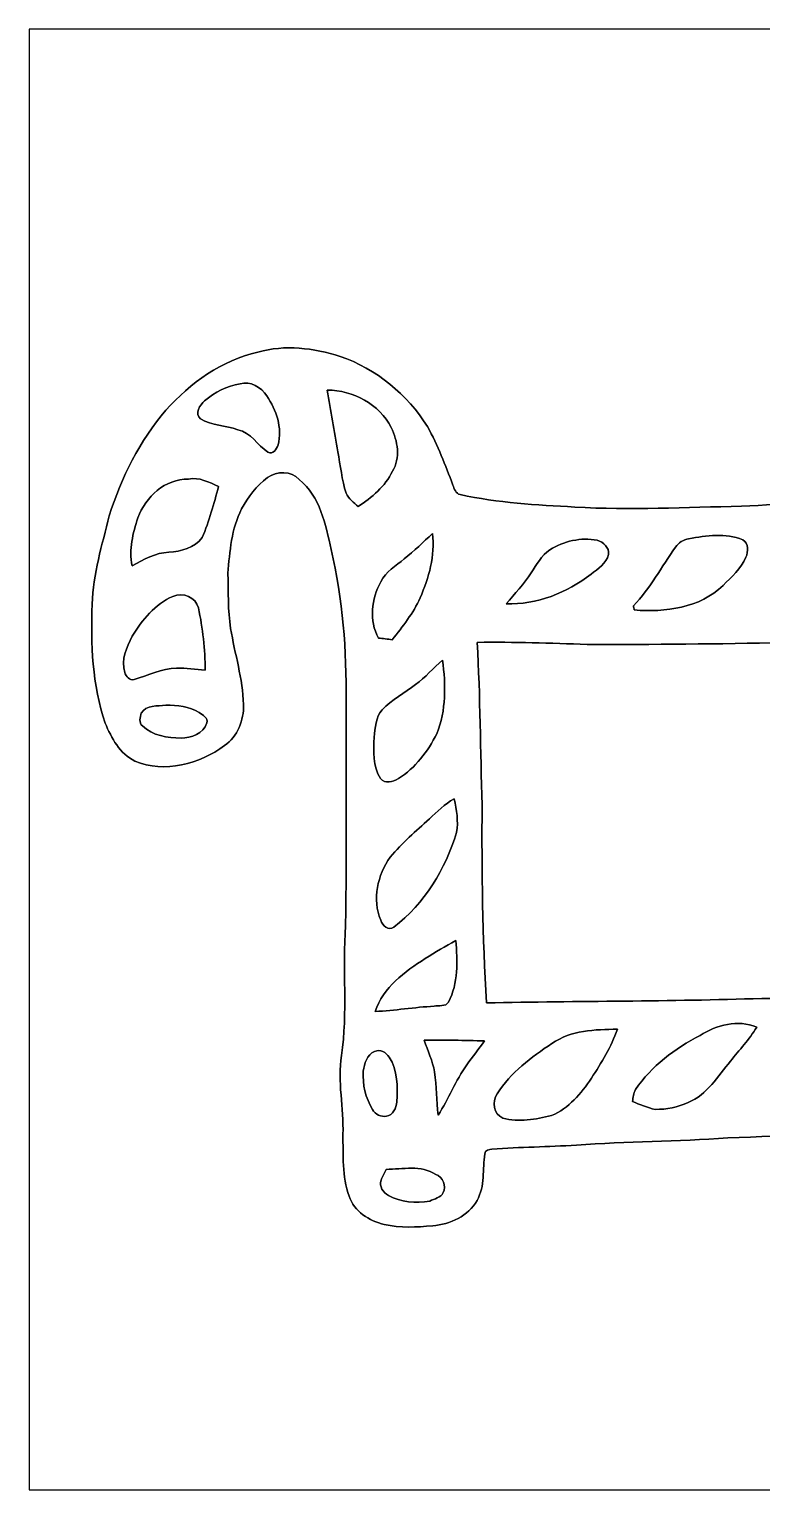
# Model space of a CAD drawing. Header units: centimetres. Extents: x -16.8 to 16.8, y -16.7 to 16.7.
# Drawn here: x -16.77 to -0.05, y -16.67 to 16.67 of the extents above; entities that cross this region are included whole.
import ezdxf

# ---------------------------------------------------------------- set-up
doc = ezdxf.new("R2010")
doc.units = ezdxf.units.CM
doc.header["$MEASUREMENT"] = 0
doc.layers.add('Layer 1', color=7, linetype='Continuous')

msp = doc.modelspace()

# ---------------------------------------------------------------- linework, layer by layer
at = {"layer": 'Layer 1', "color": 7}
for points, knots in [([(-16.77458, 16.66875), (-16.77458, 16.66875), (16.77458, 16.66875), (16.77458, 16.66875), (16.77458, 16.66875), (16.77458, 16.66875), (16.77458, -16.66875), (16.77458, -16.66875), (16.77458, -16.66875), (16.77458, -16.66875), (-16.77458, -16.66875), (-16.77458, -16.66875), (-16.77458, -16.66875), (-16.77458, -16.66875), (-16.77458, 16.66875), (-16.77458, 16.66875), (-16.77458, 16.66875), (-16.77458, 16.66875), (-16.77458, 16.66875), (-16.77458, 16.66875)], [0, 0, 0, 0, 0.16666667, 0.16666667, 0.16666667, 0.16666667, 0.33333333, 0.33333333, 0.33333333, 0.33333333, 0.5, 0.5, 0.5, 0.5, 0.66666667, 0.66666667, 0.66666667, 0.66666667, 1, 1, 1, 1]), ([(-11.55383, 9.2964), (-12.38038, 9.11754), (-13.09335, 8.59155), (-13.65285, 7.97454), (-13.65285, 7.97454), (-14.25046, 7.27463), (-14.67414, 6.43784), (-14.94684, 5.56154), (-14.94684, 5.56154), (-15.10877, 4.89726), (-15.32079, 4.23474), (-15.33596, 3.54542), (-15.33596, 3.54542), (-15.37088, 2.63454), (-15.33807, 1.70109), (-15.04033, 0.83079), (-15.04033, 0.83079), (-14.89675, 0.49283), (-14.70907, 0.13053), (-14.36229, -0.03669), (-14.36229, -0.03669), (-13.68743, -0.32068), (-12.88274, -0.10442), (-12.31477, 0.31926), (-12.31477, 0.31926), (-12.01632, 0.52317), (-11.87556, 0.90029), (-11.88261, 1.25201), (-11.88261, 1.25201), (-11.90166, 1.84291), (-12.08123, 2.41229), (-12.17718, 2.99226), (-12.17718, 2.99226), (-12.24174, 3.40819), (-12.23045, 3.83152), (-12.23998, 4.25097), (-12.23998, 4.25097), (-12.19623, 4.74874), (-12.16025, 5.26662), (-11.92742, 5.71959), (-11.92742, 5.71959), (-11.77608, 5.98981), (-11.58804, 6.24875), (-11.33581, 6.43326), (-11.33581, 6.43326), (-11.12626, 6.5913), (-10.79571, 6.58918), (-10.61156, 6.39198), (-10.61156, 6.39198), (-10.13178, 6.00251), (-10.01324, 5.36363), (-9.88236, 4.79284), (-9.88236, 4.79284), (-9.61672, 3.65654), (-9.53064, 2.48744), (-9.54123, 1.32292), (-9.54123, 1.32292), (-9.55287, -0.38171), (-9.52465, -2.08703), (-9.55534, -3.7913), (-9.55534, -3.7913), (-9.62448, -4.77767), (-9.50313, -5.77321), (-9.64671, -6.75464), (-9.64671, -6.75464), (-9.74266, -7.35365), (-9.59132, -7.95373), (-9.61461, -8.55486), (-9.61461, -8.55486), (-9.60543, -9.02476), (-9.6393, -9.51653), (-9.47385, -9.96632), (-9.47385, -9.96632), (-9.3599, -10.31804), (-9.01136, -10.53042), (-8.66951, -10.61297), (-8.66951, -10.61297), (-8.30827, -10.69693), (-7.93221, -10.67752), (-7.56603, -10.64225), (-7.56603, -10.64225), (-7.17303, -10.60591), (-6.74582, -10.42599), (-6.55214, -10.06263), (-6.55214, -10.06263), (-6.36693, -9.73984), (-6.43043, -9.3532), (-6.37469, -9.00112), (-6.37469, -9.00112), (-6.37399, -8.91857), (-6.27627, -8.9027), (-6.21242, -8.89212), (-6.21242, -8.89212), (-5.57142, -8.84449), (-4.92795, -8.84449), (-4.28625, -8.8011), (-4.28625, -8.8011), (-3.13478, -8.71679), (-1.97944, -8.72137), (-0.82797, -8.63353), (-0.82797, -8.63353), (0.55139, -8.59825), (1.92969, -8.50159), (3.30976, -8.52876), (3.30976, -8.52876), (4.50497, -8.57673), (5.71041, -8.60425), (6.88481, -8.85437), (6.88481, -8.85437), (6.95607, -9.3024), (6.90104, -9.79911), (7.16245, -10.19387), (7.16245, -10.19387), (7.39316, -10.49055), (7.77663, -10.61438), (8.13576, -10.66482), (8.13576, -10.66482), (8.50724, -10.68246), (8.88647, -10.67999), (9.25019, -10.59215), (9.25019, -10.59215), (9.51689, -10.52548), (9.78006, -10.37519), (9.91482, -10.1279), (9.91482, -10.1279), (10.13566, -9.69998), (10.13178, -9.20186), (10.12649, -8.73266), (10.12649, -8.73266), (10.08733, -7.70961), (10.11802, -6.68549), (10.10497, -5.66173), (10.10497, -5.66173), (10.04394, -4.07529), (10.08133, -2.48708), (10.07286, -0.89958), (10.07286, -0.89958), (10.01536, 0.89323), (10.01042, 2.7051), (10.33604, 4.47569), (10.33604, 4.47569), (10.46092, 5.02285), (10.56957, 5.58941), (10.85427, 6.08048), (10.85427, 6.08048), (10.97139, 6.24064), (11.0938, 6.41315), (11.27548, 6.50381), (11.27548, 6.50381), (11.48186, 6.5726), (11.74574, 6.57119), (11.90837, 6.40574), (11.90837, 6.40574), (12.28866, 6.11964), (12.50597, 5.67478), (12.63297, 5.22605), (12.63297, 5.22605), (12.79878, 4.61962), (12.76597, 3.98321), (12.73069, 3.36268), (12.73069, 3.36268), (12.68871, 2.67229), (12.44177, 2.01295), (12.4079, 1.32186), (12.4079, 1.32186), (12.42695, 1.07315), (12.40402, 0.78669), (12.57935, 0.5842), (12.57935, 0.5842), (12.90249, 0.16439), (13.41755, -0.05891), (13.92943, -0.14005), (13.92943, -0.14005), (14.37358, -0.20355), (14.89428, -0.15099), (15.20684, 0.20814), (15.20684, 0.20814), (15.51658, 0.58491), (15.64146, 1.06962), (15.74906, 1.53458), (15.74906, 1.53458), (15.88594, 2.1523), (15.87959, 2.7873), (15.86936, 3.41595), (15.86936, 3.41595), (15.80938, 4.34411), (15.58078, 5.25321), (15.26434, 6.12528), (15.26434, 6.12528), (14.99306, 6.85059), (14.58595, 7.52757), (14.05149, 8.08955), (14.05149, 8.08955), (13.5569, 8.6547), (12.8972, 9.07203), (12.17577, 9.27911), (12.17577, 9.27911), (10.91812, 9.63542), (9.50066, 9.1507), (8.65187, 8.17492), (8.65187, 8.17492), (8.13999, 7.61047), (7.83872, 6.89786), (7.59037, 6.18702), (7.59037, 6.18702), (6.97089, 6.12916), (6.34824, 6.10623), (5.7277, 6.06002), (5.7277, 6.06002), (4.65173, 6.04414), (3.57893, 5.95665), (2.50331, 5.92526), (2.50331, 5.92526), (1.49825, 5.86034), (0.49107, 5.84235), (-0.514, 5.77956), (-0.514, 5.77956), (-1.78294, 5.75874), (-3.05294, 5.68678), (-4.32118, 5.76192), (-4.32118, 5.76192), (-5.19642, 5.81201), (-6.07907, 5.85576), (-6.93702, 6.04732), (-6.93702, 6.04732), (-7.04144, 6.06496), (-7.07108, 6.18137), (-7.10777, 6.26392), (-7.10777, 6.26392), (-7.27251, 6.71901), (-7.45173, 7.17056), (-7.68244, 7.59707), (-7.68244, 7.59707), (-8.14881, 8.33014), (-8.85049, 8.9214), (-9.67846, 9.19939), (-9.67846, 9.19939), (-10.27959, 9.392), (-10.93929, 9.47702), (-11.55383, 9.2964)], [0, 0, 0, 0, 0.01639344, 0.01639344, 0.01639344, 0.01639344, 0.03278689, 0.03278689, 0.03278689, 0.03278689, 0.04918033, 0.04918033, 0.04918033, 0.04918033, 0.06557377, 0.06557377, 0.06557377, 0.06557377, 0.08196721, 0.08196721, 0.08196721, 0.08196721, 0.09836066, 0.09836066, 0.09836066, 0.09836066, 0.1147541, 0.1147541, 0.1147541, 0.1147541, 0.13114754, 0.13114754, 0.13114754, 0.13114754, 0.14754098, 0.14754098, 0.14754098, 0.14754098, 0.16393443, 0.16393443, 0.16393443, 0.16393443, 0.18032787, 0.18032787, 0.18032787, 0.18032787, 0.19672131, 0.19672131, 0.19672131, 0.19672131, 0.21311475, 0.21311475, 0.21311475, 0.21311475, 0.2295082, 0.2295082, 0.2295082, 0.2295082, 0.24590164, 0.24590164, 0.24590164, 0.24590164, 0.26229508, 0.26229508, 0.26229508, 0.26229508, 0.27868852, 0.27868852, 0.27868852, 0.27868852, 0.29508197, 0.29508197, 0.29508197, 0.29508197, 0.31147541, 0.31147541, 0.31147541, 0.31147541, 0.32786885, 0.32786885, 0.32786885, 0.32786885, 0.3442623, 0.3442623, 0.3442623, 0.3442623, 0.36065574, 0.36065574, 0.36065574, 0.36065574, 0.37704918, 0.37704918, 0.37704918, 0.37704918, 0.39344262, 0.39344262, 0.39344262, 0.39344262, 0.40983607, 0.40983607, 0.40983607, 0.40983607, 0.42622951, 0.42622951, 0.42622951, 0.42622951, 0.44262295, 0.44262295, 0.44262295, 0.44262295, 0.45901639, 0.45901639, 0.45901639, 0.45901639, 0.47540984, 0.47540984, 0.47540984, 0.47540984, 0.49180328, 0.49180328, 0.49180328, 0.49180328, 0.50819672, 0.50819672, 0.50819672, 0.50819672, 0.52459016, 0.52459016, 0.52459016, 0.52459016, 0.54098361, 0.54098361, 0.54098361, 0.54098361, 0.55737705, 0.55737705, 0.55737705, 0.55737705, 0.57377049, 0.57377049, 0.57377049, 0.57377049, 0.59016393, 0.59016393, 0.59016393, 0.59016393, 0.60655738, 0.60655738, 0.60655738, 0.60655738, 0.62295082, 0.62295082, 0.62295082, 0.62295082, 0.63934426, 0.63934426, 0.63934426, 0.63934426, 0.6557377, 0.6557377, 0.6557377, 0.6557377, 0.67213115, 0.67213115, 0.67213115, 0.67213115, 0.68852459, 0.68852459, 0.68852459, 0.68852459, 0.70491803, 0.70491803, 0.70491803, 0.70491803, 0.72131148, 0.72131148, 0.72131148, 0.72131148, 0.73770492, 0.73770492, 0.73770492, 0.73770492, 0.75409836, 0.75409836, 0.75409836, 0.75409836, 0.7704918, 0.7704918, 0.7704918, 0.7704918, 0.78688525, 0.78688525, 0.78688525, 0.78688525, 0.80327869, 0.80327869, 0.80327869, 0.80327869, 0.81967213, 0.81967213, 0.81967213, 0.81967213, 0.83606557, 0.83606557, 0.83606557, 0.83606557, 0.85245902, 0.85245902, 0.85245902, 0.85245902, 0.86885246, 0.86885246, 0.86885246, 0.86885246, 0.8852459, 0.8852459, 0.8852459, 0.8852459, 0.90163934, 0.90163934, 0.90163934, 0.90163934, 0.91803279, 0.91803279, 0.91803279, 0.91803279, 0.93442623, 0.93442623, 0.93442623, 0.93442623, 0.95081967, 0.95081967, 0.95081967, 0.95081967, 0.96721311, 0.96721311, 0.96721311, 0.96721311, 1, 1, 1, 1]), ([(-11.96199, 8.57426), (-11.72316, 8.64799), (-11.47868, 8.49454), (-11.3538, 8.29804), (-11.3538, 8.29804), (-11.13543, 7.97772), (-10.9915, 7.56779), (-11.09557, 7.18079), (-11.09557, 7.18079), (-11.1252, 7.08307), (-11.21093, 6.95431), (-11.32911, 7.01499), (-11.32911, 7.01499), (-11.56476, 7.17338), (-11.71399, 7.4676), (-12.01244, 7.52651), (-12.01244, 7.52651), (-12.28866, 7.62635), (-12.6111, 7.61294), (-12.86439, 7.77452), (-12.86439, 7.77452), (-13.00198, 7.89834), (-12.88168, 8.08955), (-12.77267, 8.18586), (-12.77267, 8.18586), (-12.53772, 8.37424), (-12.26503, 8.53369), (-11.96199, 8.57426)], [0, 0, 0, 0, 0.125, 0.125, 0.125, 0.125, 0.25, 0.25, 0.25, 0.25, 0.375, 0.375, 0.375, 0.375, 0.5, 0.5, 0.5, 0.5, 0.625, 0.625, 0.625, 0.625, 0.75, 0.75, 0.75, 0.75, 1, 1, 1, 1]), ([(-9.97303, 8.43245), (-9.38177, 8.4261), (-8.78205, 8.11354), (-8.51076, 7.5752), (-8.51076, 7.5752), (-8.36824, 7.27146), (-8.29275, 6.87952), (-8.48607, 6.58001), (-8.48607, 6.58001), (-8.64764, 6.23076), (-8.95738, 5.98241), (-9.26924, 5.77215), (-9.26924, 5.77215), (-9.36943, 5.86458), (-9.4809, 5.95313), (-9.54334, 6.07695), (-9.54334, 6.07695), (-9.63859, 6.38563), (-9.6707, 6.70842), (-9.72961, 7.02486), (-9.72961, 7.02486), (-9.80652, 7.49476), (-9.89859, 7.96219), (-9.97303, 8.43245)], [0, 0, 0, 0, 0.14285714, 0.14285714, 0.14285714, 0.14285714, 0.28571429, 0.28571429, 0.28571429, 0.28571429, 0.42857143, 0.42857143, 0.42857143, 0.42857143, 0.57142857, 0.57142857, 0.57142857, 0.57142857, 0.71428571, 0.71428571, 0.71428571, 0.71428571, 1, 1, 1, 1]), ([(-14.29561, 5.51568), (-14.11534, 5.99228), (-13.67578, 6.41068), (-13.13991, 6.40009), (-13.13991, 6.40009), (-12.89332, 6.45478), (-12.67107, 6.3246), (-12.45306, 6.23323), (-12.45306, 6.23323), (-12.55818, 5.83777), (-12.6679, 5.44089), (-12.827, 5.06377), (-12.827, 5.06377), (-13.00233, 4.832), (-13.31101, 4.74909), (-13.58829, 4.73181), (-13.58829, 4.73181), (-13.89451, 4.71981), (-14.1605, 4.56318), (-14.42297, 4.42278), (-14.42297, 4.42278), (-14.50552, 4.79213), (-14.4078, 5.16502), (-14.29561, 5.51568)], [0, 0, 0, 0, 0.14285714, 0.14285714, 0.14285714, 0.14285714, 0.28571429, 0.28571429, 0.28571429, 0.28571429, 0.42857143, 0.42857143, 0.42857143, 0.42857143, 0.57142857, 0.57142857, 0.57142857, 0.57142857, 0.71428571, 0.71428571, 0.71428571, 0.71428571, 1, 1, 1, 1]), ([(-8.21514, 4.58258), (-7.98513, 4.75791), (-7.78087, 4.96217), (-7.56991, 5.15867), (-7.56991, 5.15867), (-7.50641, 4.65208), (-7.65175, 4.15043), (-7.85424, 3.69041), (-7.85424, 3.69041), (-8.00559, 3.33692), (-8.25429, 3.03706), (-8.48713, 2.73509), (-8.48713, 2.73509), (-8.59402, 2.74814), (-8.6995, 2.75978), (-8.80604, 2.77283), (-8.80604, 2.77283), (-9.02018, 3.17218), (-8.95773, 3.66571), (-8.75242, 4.05659), (-8.75242, 4.05659), (-8.636, 4.28625), (-8.40317, 4.41995), (-8.21514, 4.58258)], [0, 0, 0, 0, 0.14285714, 0.14285714, 0.14285714, 0.14285714, 0.28571429, 0.28571429, 0.28571429, 0.28571429, 0.42857143, 0.42857143, 0.42857143, 0.42857143, 0.57142857, 0.57142857, 0.57142857, 0.57142857, 0.71428571, 0.71428571, 0.71428571, 0.71428571, 1, 1, 1, 1]), ([(-4.89268, 4.78578), (-4.572, 4.98228), (-4.1843, 5.07683), (-3.81035, 5.00556), (-3.81035, 5.00556), (-3.66959, 4.96535), (-3.53201, 4.83623), (-3.55106, 4.67924), (-3.55106, 4.67924), (-3.60186, 4.47358), (-3.79518, 4.35328), (-3.95217, 4.23157), (-3.95217, 4.23157), (-4.5025, 3.80929), (-5.18654, 3.52213), (-5.88963, 3.55565), (-5.88963, 3.55565), (-5.68925, 3.78213), (-5.48393, 4.00579), (-5.31813, 4.25979), (-5.31813, 4.25979), (-5.18795, 4.44218), (-5.08847, 4.66161), (-4.89268, 4.78578)], [0, 0, 0, 0, 0.14285714, 0.14285714, 0.14285714, 0.14285714, 0.28571429, 0.28571429, 0.28571429, 0.28571429, 0.42857143, 0.42857143, 0.42857143, 0.42857143, 0.57142857, 0.57142857, 0.57142857, 0.57142857, 0.71428571, 0.71428571, 0.71428571, 0.71428571, 1, 1, 1, 1]), ([(-1.72332, 5.03696), (-1.31727, 5.11422), (-0.88441, 5.17596), (-0.48895, 5.01368), (-0.48895, 5.01368), (-0.34854, 4.93254), (-0.36336, 4.74768), (-0.41487, 4.61469), (-0.41487, 4.61469), (-0.52599, 4.35504), (-0.74189, 4.16631), (-0.93909, 3.97298), (-0.93909, 3.97298), (-1.46368, 3.45511), (-2.26236, 3.35774), (-2.96474, 3.41277), (-2.96474, 3.41277), (-2.96933, 3.43676), (-2.9785, 3.48474), (-2.98309, 3.50873), (-2.98309, 3.50873), (-2.60138, 3.90878), (-2.34068, 4.39914), (-2.02177, 4.8454), (-2.02177, 4.8454), (-1.95968, 4.95618), (-1.84115, 5.01191), (-1.72332, 5.03696)], [0, 0, 0, 0, 0.125, 0.125, 0.125, 0.125, 0.25, 0.25, 0.25, 0.25, 0.375, 0.375, 0.375, 0.375, 0.5, 0.5, 0.5, 0.5, 0.625, 0.625, 0.625, 0.625, 0.75, 0.75, 0.75, 0.75, 1, 1, 1, 1]), ([(-13.4941, 3.72322), (-13.26974, 3.81811), (-12.96811, 3.71087), (-12.91378, 3.46004), (-12.91378, 3.46004), (-12.80936, 2.99473), (-12.7635, 2.51495), (-12.7575, 2.038), (-12.7575, 2.038), (-12.97552, 2.05705), (-13.19318, 2.08809), (-13.41226, 2.08527), (-13.41226, 2.08527), (-13.75198, 2.0761), (-14.06031, 1.9177), (-14.38099, 1.82633), (-14.38099, 1.82633), (-14.48647, 1.79176), (-14.5669, 1.89936), (-14.59442, 1.98755), (-14.59442, 1.98755), (-14.67873, 2.27542), (-14.55279, 2.56434), (-14.42438, 2.81552), (-14.42438, 2.81552), (-14.19225, 3.18382), (-13.90579, 3.54965), (-13.4941, 3.72322)], [0, 0, 0, 0, 0.125, 0.125, 0.125, 0.125, 0.25, 0.25, 0.25, 0.25, 0.375, 0.375, 0.375, 0.375, 0.5, 0.5, 0.5, 0.5, 0.625, 0.625, 0.625, 0.625, 0.75, 0.75, 0.75, 0.75, 1, 1, 1, 1]), ([(4.95653, 2.73473), (5.65926, 2.73897), (6.36129, 2.78941), (7.06402, 2.79612), (7.06402, 2.79612), (7.08131, 2.17523), (7.01992, 1.5561), (7.00828, 0.93521), (7.00828, 0.93521), (6.9977, 0.53516), (7.00617, 0.13441), (6.98182, -0.26564), (6.98182, -0.26564), (6.93808, -1.38218), (7.00052, -2.50084), (6.94302, -3.61703), (6.94302, -3.61703), (6.91797, -4.1462), (6.90174, -4.67536), (6.89469, -5.20524), (6.89469, -5.20524), (6.88763, -5.30648), (6.8894, -5.42184), (6.81955, -5.50369), (6.81955, -5.50369), (6.11646, -5.51639), (5.41302, -5.4416), (4.70958, -5.44936), (4.70958, -5.44936), (3.12208, -5.45324), (1.53423, -5.44548), (-0.05327, -5.45324), (-0.05327, -5.45324), (-2.14771, -5.52662), (-4.24392, -5.50827), (-6.33906, -5.55731), (-6.33906, -5.55731), (-6.42585, -4.05342), (-6.44878, -2.5467), (-6.43855, -1.04069), (-6.43855, -1.04069), (-6.47347, 0.19756), (-6.4837, 1.43616), (-6.54685, 2.67335), (-6.54685, 2.67335), (-5.71112, 2.68429), (-4.87504, 2.65501), (-4.03931, 2.62855), (-4.03931, 2.62855), (-1.03999, 2.60738), (1.95756, 2.71427), (4.95653, 2.73473)], [0, 0, 0, 0, 0.07142857, 0.07142857, 0.07142857, 0.07142857, 0.14285714, 0.14285714, 0.14285714, 0.14285714, 0.21428571, 0.21428571, 0.21428571, 0.21428571, 0.28571429, 0.28571429, 0.28571429, 0.28571429, 0.35714286, 0.35714286, 0.35714286, 0.35714286, 0.42857143, 0.42857143, 0.42857143, 0.42857143, 0.5, 0.5, 0.5, 0.5, 0.57142857, 0.57142857, 0.57142857, 0.57142857, 0.64285714, 0.64285714, 0.64285714, 0.64285714, 0.71428571, 0.71428571, 0.71428571, 0.71428571, 0.78571429, 0.78571429, 0.78571429, 0.78571429, 0.85714286, 0.85714286, 0.85714286, 0.85714286, 1, 1, 1, 1]), ([(-7.95549, 1.71133), (-7.73289, 1.87748), (-7.54874, 2.08809), (-7.33884, 2.26871), (-7.33884, 2.26871), (-7.26969, 1.70921), (-7.25382, 1.12077), (-7.47078, 0.58914), (-7.47078, 0.58914), (-7.67503, 0.18486), (-7.96184, -0.19262), (-8.34919, -0.43603), (-8.34919, -0.43603), (-8.47055, -0.50906), (-8.65964, -0.5655), (-8.7563, -0.43074), (-8.7563, -0.43074), (-8.93868, -0.15558), (-8.9094, 0.19332), (-8.90482, 0.50729), (-8.90482, 0.50729), (-8.87695, 0.71967), (-8.86636, 0.96449), (-8.72102, 1.13524), (-8.72102, 1.13524), (-8.4903, 1.35855), (-8.21231, 1.52188), (-7.95549, 1.71133)], [0, 0, 0, 0, 0.125, 0.125, 0.125, 0.125, 0.25, 0.25, 0.25, 0.25, 0.375, 0.375, 0.375, 0.375, 0.5, 0.5, 0.5, 0.5, 0.625, 0.625, 0.625, 0.625, 0.75, 0.75, 0.75, 0.75, 1, 1, 1, 1]), ([(-13.65885, 1.24248), (-13.39744, 1.23966), (-13.12333, 1.20897), (-12.89332, 1.07597), (-12.89332, 1.07597), (-12.81712, 1.01565), (-12.67954, 0.9525), (-12.72117, 0.83326), (-12.72117, 0.83326), (-12.79631, 0.58561), (-13.07677, 0.49601), (-13.30889, 0.4893), (-13.30889, 0.4893), (-13.61899, 0.49565), (-13.95695, 0.54187), (-14.19225, 0.76482), (-14.19225, 0.76482), (-14.27374, 0.83538), (-14.24834, 0.96908), (-14.21694, 1.05939), (-14.21694, 1.05939), (-14.10688, 1.25342), (-13.843, 1.21038), (-13.65885, 1.24248)], [0, 0, 0, 0, 0.14285714, 0.14285714, 0.14285714, 0.14285714, 0.28571429, 0.28571429, 0.28571429, 0.28571429, 0.42857143, 0.42857143, 0.42857143, 0.42857143, 0.57142857, 0.57142857, 0.57142857, 0.57142857, 0.71428571, 0.71428571, 0.71428571, 0.71428571, 1, 1, 1, 1]), ([(-7.64187, -1.35361), (-7.45913, -1.19627), (-7.29298, -1.01318), (-7.07743, -0.89958), (-7.07743, -0.89958), (-7.01252, -1.14864), (-6.98147, -1.41041), (-7.01851, -1.66652), (-7.01851, -1.66652), (-7.27745, -2.49943), (-7.74947, -3.29353), (-8.45079, -3.82658), (-8.45079, -3.82658), (-8.57426, -3.92007), (-8.71326, -3.7846), (-8.75277, -3.66818), (-8.75277, -3.66818), (-8.94715, -3.19334), (-8.82615, -2.63454), (-8.53511, -2.22603), (-8.53511, -2.22603), (-8.26735, -1.90606), (-7.94703, -1.63618), (-7.64187, -1.35361)], [0, 0, 0, 0, 0.14285714, 0.14285714, 0.14285714, 0.14285714, 0.28571429, 0.28571429, 0.28571429, 0.28571429, 0.42857143, 0.42857143, 0.42857143, 0.42857143, 0.57142857, 0.57142857, 0.57142857, 0.57142857, 0.71428571, 0.71428571, 0.71428571, 0.71428571, 1, 1, 1, 1]), ([(-7.73395, -4.54307), (-7.50852, -4.39526), (-7.27428, -4.26156), (-7.03792, -4.13244), (-7.03792, -4.13244), (-7.00264, -4.60128), (-6.97442, -5.10999), (-7.20725, -5.53508), (-7.20725, -5.53508), (-7.26687, -5.65397), (-7.43373, -5.60211), (-7.5311, -5.63104), (-7.5311, -5.63104), (-7.98266, -5.65326), (-8.42927, -5.73264), (-8.88118, -5.75098), (-8.88118, -5.75098), (-8.69209, -5.20171), (-8.20561, -4.84223), (-7.73395, -4.54307)], [0, 0, 0, 0, 0.16666667, 0.16666667, 0.16666667, 0.16666667, 0.33333333, 0.33333333, 0.33333333, 0.33333333, 0.5, 0.5, 0.5, 0.5, 0.66666667, 0.66666667, 0.66666667, 0.66666667, 1, 1, 1, 1]), ([(-1.46262, -6.29849), (-1.08444, -6.06178), (-0.59937, -5.92667), (-0.17074, -6.11011), (-0.17074, -6.11011), (-0.34219, -6.38916), (-0.56691, -6.6294), (-0.76941, -6.88552), (-0.76941, -6.88552), (-1.05269, -7.23265), (-1.30422, -7.64646), (-1.73355, -7.82955), (-1.73355, -7.82955), (-1.96956, -7.93044), (-2.22814, -7.99112), (-2.48567, -7.98513), (-2.48567, -7.98513), (-2.66806, -7.95408), (-2.83633, -7.86977), (-3.00849, -7.80591), (-3.00849, -7.80591), (-2.98556, -7.70996), (-2.98168, -7.62071), (-2.94005, -7.53428), (-2.94005, -7.53428), (-2.5721, -6.99594), (-2.03553, -6.59765), (-1.46262, -6.29849)], [0, 0, 0, 0, 0.125, 0.125, 0.125, 0.125, 0.25, 0.25, 0.25, 0.25, 0.375, 0.375, 0.375, 0.375, 0.5, 0.5, 0.5, 0.5, 0.625, 0.625, 0.625, 0.625, 0.75, 0.75, 0.75, 0.75, 1, 1, 1, 1]), ([(-4.84258, -6.48053), (-4.40866, -6.17608), (-3.85939, -6.1655), (-3.35104, -6.15456), (-3.35104, -6.15456), (-3.48509, -6.55849), (-3.7151, -6.91938), (-3.94335, -7.27534), (-3.94335, -7.27534), (-4.17689, -7.62), (-4.4577, -7.96184), (-4.8514, -8.12482), (-4.8514, -8.12482), (-5.21088, -8.21443), (-5.59964, -8.28816), (-5.963, -8.18374), (-5.963, -8.18374), (-6.17502, -8.10366), (-6.21806, -7.80415), (-6.09283, -7.6327), (-6.09283, -7.6327), (-5.79014, -7.14516), (-5.31213, -6.79415), (-4.84258, -6.48053)], [0, 0, 0, 0, 0.14285714, 0.14285714, 0.14285714, 0.14285714, 0.28571429, 0.28571429, 0.28571429, 0.28571429, 0.42857143, 0.42857143, 0.42857143, 0.42857143, 0.57142857, 0.57142857, 0.57142857, 0.57142857, 0.71428571, 0.71428571, 0.71428571, 0.71428571, 1, 1, 1, 1]), ([(-8.89141, -6.66468), (-8.757, -6.598), (-8.62894, -6.69184), (-8.56051, -6.79697), (-8.56051, -6.79697), (-8.35766, -7.09295), (-8.36824, -7.47113), (-8.38024, -7.81367), (-8.38024, -7.81367), (-8.4007, -7.94773), (-8.46526, -8.12341), (-8.61977, -8.14317), (-8.61977, -8.14317), (-8.74501, -8.16681), (-8.87765, -8.09766), (-8.93974, -7.98795), (-8.93974, -7.98795), (-9.09779, -7.72795), (-9.16764, -7.41433), (-9.15247, -7.112), (-9.15247, -7.112), (-9.12424, -6.94267), (-9.06568, -6.73735), (-8.89141, -6.66468)], [0, 0, 0, 0, 0.14285714, 0.14285714, 0.14285714, 0.14285714, 0.28571429, 0.28571429, 0.28571429, 0.28571429, 0.42857143, 0.42857143, 0.42857143, 0.42857143, 0.57142857, 0.57142857, 0.57142857, 0.57142857, 0.71428571, 0.71428571, 0.71428571, 0.71428571, 1, 1, 1, 1]), ([(-7.75829, -6.40539), (-7.29933, -6.39551), (-6.84036, -6.41526), (-6.38175, -6.42126), (-6.38175, -6.42126), (-6.50875, -6.60929), (-6.65692, -6.7818), (-6.7878, -6.96736), (-6.7878, -6.96736), (-7.04462, -7.32755), (-7.19596, -7.74982), (-7.44255, -8.11636), (-7.44255, -8.11636), (-7.47748, -7.78898), (-7.47571, -7.45843), (-7.52404, -7.13246), (-7.52404, -7.13246), (-7.56603, -6.87917), (-7.67962, -6.64774), (-7.75829, -6.40539)], [0, 0, 0, 0, 0.16666667, 0.16666667, 0.16666667, 0.16666667, 0.33333333, 0.33333333, 0.33333333, 0.33333333, 0.5, 0.5, 0.5, 0.5, 0.66666667, 0.66666667, 0.66666667, 0.66666667, 1, 1, 1, 1]), ([(-8.6293, -9.35602), (-8.25359, -9.35108), (-7.83237, -9.2516), (-7.49547, -9.47067), (-7.49547, -9.47067), (-7.33672, -9.52747), (-7.24041, -9.73702), (-7.32649, -9.88695), (-7.32649, -9.88695), (-7.38329, -10.00196), (-7.5251, -10.03194), (-7.63305, -10.07816), (-7.63305, -10.07816), (-7.94949, -10.13989), (-8.29028, -10.09932), (-8.57744, -9.95045), (-8.57744, -9.95045), (-8.69844, -9.88836), (-8.79016, -9.73772), (-8.74183, -9.60261), (-8.74183, -9.60261), (-8.71432, -9.51618), (-8.66951, -9.43681), (-8.6293, -9.35602)], [0, 0, 0, 0, 0.14285714, 0.14285714, 0.14285714, 0.14285714, 0.28571429, 0.28571429, 0.28571429, 0.28571429, 0.42857143, 0.42857143, 0.42857143, 0.42857143, 0.57142857, 0.57142857, 0.57142857, 0.57142857, 0.71428571, 0.71428571, 0.71428571, 0.71428571, 1, 1, 1, 1])]:
    msp.add_open_spline(points, degree=3, knots=knots, dxfattribs=at)
at = {"layer": 'Layer 1', "color": 251}
for points, knots in [([(-11.55383, 9.2964), (-10.93929, 9.47702), (-10.27959, 9.392), (-9.67846, 9.19939), (-9.67846, 9.19939), (-8.85049, 8.9214), (-8.14881, 8.33014), (-7.68244, 7.59707), (-7.68244, 7.59707), (-7.45173, 7.17056), (-7.27251, 6.71901), (-7.10777, 6.26392), (-7.10777, 6.26392), (-7.07108, 6.18137), (-7.04144, 6.06496), (-6.93702, 6.04732), (-6.93702, 6.04732), (-6.07907, 5.85576), (-5.19642, 5.81201), (-4.32118, 5.76192), (-4.32118, 5.76192), (-3.05294, 5.68678), (-1.78294, 5.75874), (-0.514, 5.77956), (-0.514, 5.77956), (0.49107, 5.84235), (1.49825, 5.86034), (2.50331, 5.92526), (2.50331, 5.92526), (3.57893, 5.95665), (4.65173, 6.04414), (5.7277, 6.06002), (5.7277, 6.06002), (6.34824, 6.10623), (6.97089, 6.12916), (7.59037, 6.18702), (7.59037, 6.18702), (7.83872, 6.89786), (8.13999, 7.61047), (8.65187, 8.17492), (8.65187, 8.17492), (9.50066, 9.1507), (10.91812, 9.63542), (12.17577, 9.27911), (12.17577, 9.27911), (12.8972, 9.07203), (13.5569, 8.6547), (14.05149, 8.08955), (14.05149, 8.08955), (14.58595, 7.52757), (14.99306, 6.85059), (15.26434, 6.12528), (15.26434, 6.12528), (15.58078, 5.25321), (15.80938, 4.34411), (15.86936, 3.41595), (15.86936, 3.41595), (15.87959, 2.7873), (15.88594, 2.1523), (15.74906, 1.53458), (15.74906, 1.53458), (15.64146, 1.06962), (15.51658, 0.58491), (15.20684, 0.20814), (15.20684, 0.20814), (14.89428, -0.15099), (14.37358, -0.20355), (13.92943, -0.14005), (13.92943, -0.14005), (13.41755, -0.05891), (12.90249, 0.16439), (12.57935, 0.5842), (12.57935, 0.5842), (12.40402, 0.78669), (12.42695, 1.07315), (12.4079, 1.32186), (12.4079, 1.32186), (12.44177, 2.01295), (12.68871, 2.67229), (12.73069, 3.36268), (12.73069, 3.36268), (12.76597, 3.98321), (12.79878, 4.61962), (12.63297, 5.22605), (12.63297, 5.22605), (12.50597, 5.67478), (12.28866, 6.11964), (11.90837, 6.40574), (11.90837, 6.40574), (11.74574, 6.57119), (11.48186, 6.5726), (11.27548, 6.50381), (11.27548, 6.50381), (11.0938, 6.41315), (10.97139, 6.24064), (10.85427, 6.08048), (10.85427, 6.08048), (10.56957, 5.58941), (10.46092, 5.02285), (10.33604, 4.47569), (10.33604, 4.47569), (10.01042, 2.7051), (10.01536, 0.89323), (10.07286, -0.89958), (10.07286, -0.89958), (10.08133, -2.48708), (10.04394, -4.07529), (10.10497, -5.66173), (10.10497, -5.66173), (10.11802, -6.68549), (10.08733, -7.70961), (10.12649, -8.73266), (10.12649, -8.73266), (10.13178, -9.20186), (10.13566, -9.69998), (9.91482, -10.1279), (9.91482, -10.1279), (9.78006, -10.37519), (9.51689, -10.52548), (9.25019, -10.59215), (9.25019, -10.59215), (8.88647, -10.67999), (8.50724, -10.68246), (8.13576, -10.66482), (8.13576, -10.66482), (7.77663, -10.61438), (7.39316, -10.49055), (7.16245, -10.19387), (7.16245, -10.19387), (6.90104, -9.79911), (6.95607, -9.3024), (6.88481, -8.85437), (6.88481, -8.85437), (5.71041, -8.60425), (4.50497, -8.57673), (3.30976, -8.52876), (3.30976, -8.52876), (1.92969, -8.50159), (0.55139, -8.59825), (-0.82797, -8.63353), (-0.82797, -8.63353), (-1.97944, -8.72137), (-3.13478, -8.71679), (-4.28625, -8.8011), (-4.28625, -8.8011), (-4.92795, -8.84449), (-5.57142, -8.84449), (-6.21242, -8.89212), (-6.21242, -8.89212), (-6.27627, -8.9027), (-6.37399, -8.91857), (-6.37469, -9.00112), (-6.37469, -9.00112), (-6.43043, -9.3532), (-6.36693, -9.73984), (-6.55214, -10.06263), (-6.55214, -10.06263), (-6.74582, -10.42599), (-7.17303, -10.60591), (-7.56603, -10.64225), (-7.56603, -10.64225), (-7.93221, -10.67752), (-8.30827, -10.69693), (-8.66951, -10.61297), (-8.66951, -10.61297), (-9.01136, -10.53042), (-9.3599, -10.31804), (-9.47385, -9.96632), (-9.47385, -9.96632), (-9.6393, -9.51653), (-9.60543, -9.02476), (-9.61461, -8.55486), (-9.61461, -8.55486), (-9.59132, -7.95373), (-9.74266, -7.35365), (-9.64671, -6.75464), (-9.64671, -6.75464), (-9.50313, -5.77321), (-9.62448, -4.77767), (-9.55534, -3.7913), (-9.55534, -3.7913), (-9.52465, -2.08703), (-9.55287, -0.38171), (-9.54123, 1.32292), (-9.54123, 1.32292), (-9.53064, 2.48744), (-9.61672, 3.65654), (-9.88236, 4.79284), (-9.88236, 4.79284), (-10.01324, 5.36363), (-10.13178, 6.00251), (-10.61156, 6.39198), (-10.61156, 6.39198), (-10.79571, 6.58918), (-11.12626, 6.5913), (-11.33581, 6.43326), (-11.33581, 6.43326), (-11.58804, 6.24875), (-11.77608, 5.98981), (-11.92742, 5.71959), (-11.92742, 5.71959), (-12.16025, 5.26662), (-12.19623, 4.74874), (-12.23998, 4.25097), (-12.23998, 4.25097), (-12.23045, 3.83152), (-12.24174, 3.40819), (-12.17718, 2.99226), (-12.17718, 2.99226), (-12.08123, 2.41229), (-11.90166, 1.84291), (-11.88261, 1.25201), (-11.88261, 1.25201), (-11.87556, 0.90029), (-12.01632, 0.52317), (-12.31477, 0.31926), (-12.31477, 0.31926), (-12.88274, -0.10442), (-13.68743, -0.32068), (-14.36229, -0.03669), (-14.36229, -0.03669), (-14.70907, 0.13053), (-14.89675, 0.49283), (-15.04033, 0.83079), (-15.04033, 0.83079), (-15.33807, 1.70109), (-15.37088, 2.63454), (-15.33596, 3.54542), (-15.33596, 3.54542), (-15.32079, 4.23474), (-15.10877, 4.89726), (-14.94684, 5.56154), (-14.94684, 5.56154), (-14.67414, 6.43784), (-14.25046, 7.27463), (-13.65285, 7.97454), (-13.65285, 7.97454), (-13.09335, 8.59155), (-12.38038, 9.11754), (-11.55383, 9.2964), (-11.55383, 9.2964), (-11.55383, 9.2964), (-11.55383, 9.2964), (-11.55383, 9.2964)], [0, 0, 0, 0, 0.01612903, 0.01612903, 0.01612903, 0.01612903, 0.03225806, 0.03225806, 0.03225806, 0.03225806, 0.0483871, 0.0483871, 0.0483871, 0.0483871, 0.06451613, 0.06451613, 0.06451613, 0.06451613, 0.08064516, 0.08064516, 0.08064516, 0.08064516, 0.09677419, 0.09677419, 0.09677419, 0.09677419, 0.11290323, 0.11290323, 0.11290323, 0.11290323, 0.12903226, 0.12903226, 0.12903226, 0.12903226, 0.14516129, 0.14516129, 0.14516129, 0.14516129, 0.16129032, 0.16129032, 0.16129032, 0.16129032, 0.17741935, 0.17741935, 0.17741935, 0.17741935, 0.19354839, 0.19354839, 0.19354839, 0.19354839, 0.20967742, 0.20967742, 0.20967742, 0.20967742, 0.22580645, 0.22580645, 0.22580645, 0.22580645, 0.24193548, 0.24193548, 0.24193548, 0.24193548, 0.25806452, 0.25806452, 0.25806452, 0.25806452, 0.27419355, 0.27419355, 0.27419355, 0.27419355, 0.29032258, 0.29032258, 0.29032258, 0.29032258, 0.30645161, 0.30645161, 0.30645161, 0.30645161, 0.32258065, 0.32258065, 0.32258065, 0.32258065, 0.33870968, 0.33870968, 0.33870968, 0.33870968, 0.35483871, 0.35483871, 0.35483871, 0.35483871, 0.37096774, 0.37096774, 0.37096774, 0.37096774, 0.38709677, 0.38709677, 0.38709677, 0.38709677, 0.40322581, 0.40322581, 0.40322581, 0.40322581, 0.41935484, 0.41935484, 0.41935484, 0.41935484, 0.43548387, 0.43548387, 0.43548387, 0.43548387, 0.4516129, 0.4516129, 0.4516129, 0.4516129, 0.46774194, 0.46774194, 0.46774194, 0.46774194, 0.48387097, 0.48387097, 0.48387097, 0.48387097, 0.5, 0.5, 0.5, 0.5, 0.51612903, 0.51612903, 0.51612903, 0.51612903, 0.53225806, 0.53225806, 0.53225806, 0.53225806, 0.5483871, 0.5483871, 0.5483871, 0.5483871, 0.56451613, 0.56451613, 0.56451613, 0.56451613, 0.58064516, 0.58064516, 0.58064516, 0.58064516, 0.59677419, 0.59677419, 0.59677419, 0.59677419, 0.61290323, 0.61290323, 0.61290323, 0.61290323, 0.62903226, 0.62903226, 0.62903226, 0.62903226, 0.64516129, 0.64516129, 0.64516129, 0.64516129, 0.66129032, 0.66129032, 0.66129032, 0.66129032, 0.67741935, 0.67741935, 0.67741935, 0.67741935, 0.69354839, 0.69354839, 0.69354839, 0.69354839, 0.70967742, 0.70967742, 0.70967742, 0.70967742, 0.72580645, 0.72580645, 0.72580645, 0.72580645, 0.74193548, 0.74193548, 0.74193548, 0.74193548, 0.75806452, 0.75806452, 0.75806452, 0.75806452, 0.77419355, 0.77419355, 0.77419355, 0.77419355, 0.79032258, 0.79032258, 0.79032258, 0.79032258, 0.80645161, 0.80645161, 0.80645161, 0.80645161, 0.82258065, 0.82258065, 0.82258065, 0.82258065, 0.83870968, 0.83870968, 0.83870968, 0.83870968, 0.85483871, 0.85483871, 0.85483871, 0.85483871, 0.87096774, 0.87096774, 0.87096774, 0.87096774, 0.88709677, 0.88709677, 0.88709677, 0.88709677, 0.90322581, 0.90322581, 0.90322581, 0.90322581, 0.91935484, 0.91935484, 0.91935484, 0.91935484, 0.93548387, 0.93548387, 0.93548387, 0.93548387, 0.9516129, 0.9516129, 0.9516129, 0.9516129, 0.96774194, 0.96774194, 0.96774194, 0.96774194, 1, 1, 1, 1]), ([(-11.96199, 8.57426), (-12.26503, 8.53369), (-12.53772, 8.37424), (-12.77267, 8.18586), (-12.77267, 8.18586), (-12.88168, 8.08955), (-13.00198, 7.89834), (-12.86439, 7.77452), (-12.86439, 7.77452), (-12.6111, 7.61294), (-12.28866, 7.62635), (-12.01244, 7.52651), (-12.01244, 7.52651), (-11.71399, 7.4676), (-11.56476, 7.17338), (-11.32911, 7.01499), (-11.32911, 7.01499), (-11.21093, 6.95431), (-11.1252, 7.08307), (-11.09557, 7.18079), (-11.09557, 7.18079), (-10.9915, 7.56779), (-11.13543, 7.97772), (-11.3538, 8.29804), (-11.3538, 8.29804), (-11.47868, 8.49454), (-11.72316, 8.64799), (-11.96199, 8.57426), (-11.96199, 8.57426), (-11.96199, 8.57426), (-11.96199, 8.57426), (-11.96199, 8.57426)], [0, 0, 0, 0, 0.11111111, 0.11111111, 0.11111111, 0.11111111, 0.22222222, 0.22222222, 0.22222222, 0.22222222, 0.33333333, 0.33333333, 0.33333333, 0.33333333, 0.44444444, 0.44444444, 0.44444444, 0.44444444, 0.55555556, 0.55555556, 0.55555556, 0.55555556, 0.66666667, 0.66666667, 0.66666667, 0.66666667, 0.77777778, 0.77777778, 0.77777778, 0.77777778, 1, 1, 1, 1]), ([(-9.97303, 8.43245), (-9.89859, 7.96219), (-9.80652, 7.49476), (-9.72961, 7.02486), (-9.72961, 7.02486), (-9.6707, 6.70842), (-9.63859, 6.38563), (-9.54334, 6.07695), (-9.54334, 6.07695), (-9.4809, 5.95313), (-9.36943, 5.86458), (-9.26924, 5.77215), (-9.26924, 5.77215), (-8.95738, 5.98241), (-8.64764, 6.23076), (-8.48607, 6.58001), (-8.48607, 6.58001), (-8.29275, 6.87952), (-8.36824, 7.27146), (-8.51076, 7.5752), (-8.51076, 7.5752), (-8.78205, 8.11354), (-9.38177, 8.4261), (-9.97303, 8.43245), (-9.97303, 8.43245), (-9.97303, 8.43245), (-9.97303, 8.43245), (-9.97303, 8.43245)], [0, 0, 0, 0, 0.125, 0.125, 0.125, 0.125, 0.25, 0.25, 0.25, 0.25, 0.375, 0.375, 0.375, 0.375, 0.5, 0.5, 0.5, 0.5, 0.625, 0.625, 0.625, 0.625, 0.75, 0.75, 0.75, 0.75, 1, 1, 1, 1]), ([(-14.29561, 5.51568), (-14.4078, 5.16502), (-14.50552, 4.79213), (-14.42297, 4.42278), (-14.42297, 4.42278), (-14.1605, 4.56318), (-13.89451, 4.71981), (-13.58829, 4.73181), (-13.58829, 4.73181), (-13.31101, 4.74909), (-13.00233, 4.832), (-12.827, 5.06377), (-12.827, 5.06377), (-12.6679, 5.44089), (-12.55818, 5.83777), (-12.45306, 6.23323), (-12.45306, 6.23323), (-12.67107, 6.3246), (-12.89332, 6.45478), (-13.13991, 6.40009), (-13.13991, 6.40009), (-13.67578, 6.41068), (-14.11534, 5.99228), (-14.29561, 5.51568), (-14.29561, 5.51568), (-14.29561, 5.51568), (-14.29561, 5.51568), (-14.29561, 5.51568)], [0, 0, 0, 0, 0.125, 0.125, 0.125, 0.125, 0.25, 0.25, 0.25, 0.25, 0.375, 0.375, 0.375, 0.375, 0.5, 0.5, 0.5, 0.5, 0.625, 0.625, 0.625, 0.625, 0.75, 0.75, 0.75, 0.75, 1, 1, 1, 1]), ([(-8.21514, 4.58258), (-8.40317, 4.41995), (-8.636, 4.28625), (-8.75242, 4.05659), (-8.75242, 4.05659), (-8.95773, 3.66571), (-9.02018, 3.17218), (-8.80604, 2.77283), (-8.80604, 2.77283), (-8.6995, 2.75978), (-8.59402, 2.74814), (-8.48713, 2.73509), (-8.48713, 2.73509), (-8.25429, 3.03706), (-8.00559, 3.33692), (-7.85424, 3.69041), (-7.85424, 3.69041), (-7.65175, 4.15043), (-7.50641, 4.65208), (-7.56991, 5.15867), (-7.56991, 5.15867), (-7.78087, 4.96217), (-7.98513, 4.75791), (-8.21514, 4.58258), (-8.21514, 4.58258), (-8.21514, 4.58258), (-8.21514, 4.58258), (-8.21514, 4.58258)], [0, 0, 0, 0, 0.125, 0.125, 0.125, 0.125, 0.25, 0.25, 0.25, 0.25, 0.375, 0.375, 0.375, 0.375, 0.5, 0.5, 0.5, 0.5, 0.625, 0.625, 0.625, 0.625, 0.75, 0.75, 0.75, 0.75, 1, 1, 1, 1]), ([(-4.89268, 4.78578), (-5.08847, 4.66161), (-5.18795, 4.44218), (-5.31813, 4.25979), (-5.31813, 4.25979), (-5.48393, 4.00579), (-5.68925, 3.78213), (-5.88963, 3.55565), (-5.88963, 3.55565), (-5.18654, 3.52213), (-4.5025, 3.80929), (-3.95217, 4.23157), (-3.95217, 4.23157), (-3.79518, 4.35328), (-3.60186, 4.47358), (-3.55106, 4.67924), (-3.55106, 4.67924), (-3.53201, 4.83623), (-3.66959, 4.96535), (-3.81035, 5.00556), (-3.81035, 5.00556), (-4.1843, 5.07683), (-4.572, 4.98228), (-4.89268, 4.78578), (-4.89268, 4.78578), (-4.89268, 4.78578), (-4.89268, 4.78578), (-4.89268, 4.78578)], [0, 0, 0, 0, 0.125, 0.125, 0.125, 0.125, 0.25, 0.25, 0.25, 0.25, 0.375, 0.375, 0.375, 0.375, 0.5, 0.5, 0.5, 0.5, 0.625, 0.625, 0.625, 0.625, 0.75, 0.75, 0.75, 0.75, 1, 1, 1, 1]), ([(-1.72332, 5.03696), (-1.84115, 5.01191), (-1.95968, 4.95618), (-2.02177, 4.8454), (-2.02177, 4.8454), (-2.34068, 4.39914), (-2.60138, 3.90878), (-2.98309, 3.50873), (-2.98309, 3.50873), (-2.9785, 3.48474), (-2.96933, 3.43676), (-2.96474, 3.41277), (-2.96474, 3.41277), (-2.26236, 3.35774), (-1.46368, 3.45511), (-0.93909, 3.97298), (-0.93909, 3.97298), (-0.74189, 4.16631), (-0.52599, 4.35504), (-0.41487, 4.61469), (-0.41487, 4.61469), (-0.36336, 4.74768), (-0.34854, 4.93254), (-0.48895, 5.01368), (-0.48895, 5.01368), (-0.88441, 5.17596), (-1.31727, 5.11422), (-1.72332, 5.03696), (-1.72332, 5.03696), (-1.72332, 5.03696), (-1.72332, 5.03696), (-1.72332, 5.03696)], [0, 0, 0, 0, 0.11111111, 0.11111111, 0.11111111, 0.11111111, 0.22222222, 0.22222222, 0.22222222, 0.22222222, 0.33333333, 0.33333333, 0.33333333, 0.33333333, 0.44444444, 0.44444444, 0.44444444, 0.44444444, 0.55555556, 0.55555556, 0.55555556, 0.55555556, 0.66666667, 0.66666667, 0.66666667, 0.66666667, 0.77777778, 0.77777778, 0.77777778, 0.77777778, 1, 1, 1, 1]), ([(-13.4941, 3.72322), (-13.90579, 3.54965), (-14.19225, 3.18382), (-14.42438, 2.81552), (-14.42438, 2.81552), (-14.55279, 2.56434), (-14.67873, 2.27542), (-14.59442, 1.98755), (-14.59442, 1.98755), (-14.5669, 1.89936), (-14.48647, 1.79176), (-14.38099, 1.82633), (-14.38099, 1.82633), (-14.06031, 1.9177), (-13.75198, 2.0761), (-13.41226, 2.08527), (-13.41226, 2.08527), (-13.19318, 2.08809), (-12.97552, 2.05705), (-12.7575, 2.038), (-12.7575, 2.038), (-12.7635, 2.51495), (-12.80936, 2.99473), (-12.91378, 3.46004), (-12.91378, 3.46004), (-12.96811, 3.71087), (-13.26974, 3.81811), (-13.4941, 3.72322), (-13.4941, 3.72322), (-13.4941, 3.72322), (-13.4941, 3.72322), (-13.4941, 3.72322)], [0, 0, 0, 0, 0.11111111, 0.11111111, 0.11111111, 0.11111111, 0.22222222, 0.22222222, 0.22222222, 0.22222222, 0.33333333, 0.33333333, 0.33333333, 0.33333333, 0.44444444, 0.44444444, 0.44444444, 0.44444444, 0.55555556, 0.55555556, 0.55555556, 0.55555556, 0.66666667, 0.66666667, 0.66666667, 0.66666667, 0.77777778, 0.77777778, 0.77777778, 0.77777778, 1, 1, 1, 1]), ([(4.95653, 2.73473), (1.95756, 2.71427), (-1.03999, 2.60738), (-4.03931, 2.62855), (-4.03931, 2.62855), (-4.87504, 2.65501), (-5.71112, 2.68429), (-6.54685, 2.67335), (-6.54685, 2.67335), (-6.4837, 1.43616), (-6.47347, 0.19756), (-6.43855, -1.04069), (-6.43855, -1.04069), (-6.44878, -2.5467), (-6.42585, -4.05342), (-6.33906, -5.55731), (-6.33906, -5.55731), (-4.24392, -5.50827), (-2.14771, -5.52662), (-0.05327, -5.45324), (-0.05327, -5.45324), (1.53423, -5.44548), (3.12208, -5.45324), (4.70958, -5.44936), (4.70958, -5.44936), (5.41302, -5.4416), (6.11646, -5.51639), (6.81955, -5.50369), (6.81955, -5.50369), (6.8894, -5.42184), (6.88763, -5.30648), (6.89469, -5.20524), (6.89469, -5.20524), (6.90174, -4.67536), (6.91797, -4.1462), (6.94302, -3.61703), (6.94302, -3.61703), (7.00052, -2.50084), (6.93808, -1.38218), (6.98182, -0.26564), (6.98182, -0.26564), (7.00617, 0.13441), (6.9977, 0.53516), (7.00828, 0.93521), (7.00828, 0.93521), (7.01992, 1.5561), (7.08131, 2.17523), (7.06402, 2.79612), (7.06402, 2.79612), (6.36129, 2.78941), (5.65926, 2.73897), (4.95653, 2.73473), (4.95653, 2.73473), (4.95653, 2.73473), (4.95653, 2.73473), (4.95653, 2.73473)], [0, 0, 0, 0, 0.06666667, 0.06666667, 0.06666667, 0.06666667, 0.13333333, 0.13333333, 0.13333333, 0.13333333, 0.2, 0.2, 0.2, 0.2, 0.26666667, 0.26666667, 0.26666667, 0.26666667, 0.33333333, 0.33333333, 0.33333333, 0.33333333, 0.4, 0.4, 0.4, 0.4, 0.46666667, 0.46666667, 0.46666667, 0.46666667, 0.53333333, 0.53333333, 0.53333333, 0.53333333, 0.6, 0.6, 0.6, 0.6, 0.66666667, 0.66666667, 0.66666667, 0.66666667, 0.73333333, 0.73333333, 0.73333333, 0.73333333, 0.8, 0.8, 0.8, 0.8, 0.86666667, 0.86666667, 0.86666667, 0.86666667, 1, 1, 1, 1]), ([(-7.95549, 1.71133), (-8.21231, 1.52188), (-8.4903, 1.35855), (-8.72102, 1.13524), (-8.72102, 1.13524), (-8.86636, 0.96449), (-8.87695, 0.71967), (-8.90482, 0.50729), (-8.90482, 0.50729), (-8.9094, 0.19332), (-8.93868, -0.15558), (-8.7563, -0.43074), (-8.7563, -0.43074), (-8.65964, -0.5655), (-8.47055, -0.50906), (-8.34919, -0.43603), (-8.34919, -0.43603), (-7.96184, -0.19262), (-7.67503, 0.18486), (-7.47078, 0.58914), (-7.47078, 0.58914), (-7.25382, 1.12077), (-7.26969, 1.70921), (-7.33884, 2.26871), (-7.33884, 2.26871), (-7.54874, 2.08809), (-7.73289, 1.87748), (-7.95549, 1.71133), (-7.95549, 1.71133), (-7.95549, 1.71133), (-7.95549, 1.71133), (-7.95549, 1.71133)], [0, 0, 0, 0, 0.11111111, 0.11111111, 0.11111111, 0.11111111, 0.22222222, 0.22222222, 0.22222222, 0.22222222, 0.33333333, 0.33333333, 0.33333333, 0.33333333, 0.44444444, 0.44444444, 0.44444444, 0.44444444, 0.55555556, 0.55555556, 0.55555556, 0.55555556, 0.66666667, 0.66666667, 0.66666667, 0.66666667, 0.77777778, 0.77777778, 0.77777778, 0.77777778, 1, 1, 1, 1]), ([(-13.65885, 1.24248), (-13.843, 1.21038), (-14.10688, 1.25342), (-14.21694, 1.05939), (-14.21694, 1.05939), (-14.24834, 0.96908), (-14.27374, 0.83538), (-14.19225, 0.76482), (-14.19225, 0.76482), (-13.95695, 0.54187), (-13.61899, 0.49565), (-13.30889, 0.4893), (-13.30889, 0.4893), (-13.07677, 0.49601), (-12.79631, 0.58561), (-12.72117, 0.83326), (-12.72117, 0.83326), (-12.67954, 0.9525), (-12.81712, 1.01565), (-12.89332, 1.07597), (-12.89332, 1.07597), (-13.12333, 1.20897), (-13.39744, 1.23966), (-13.65885, 1.24248), (-13.65885, 1.24248), (-13.65885, 1.24248), (-13.65885, 1.24248), (-13.65885, 1.24248)], [0, 0, 0, 0, 0.125, 0.125, 0.125, 0.125, 0.25, 0.25, 0.25, 0.25, 0.375, 0.375, 0.375, 0.375, 0.5, 0.5, 0.5, 0.5, 0.625, 0.625, 0.625, 0.625, 0.75, 0.75, 0.75, 0.75, 1, 1, 1, 1]), ([(-7.64187, -1.35361), (-7.94703, -1.63618), (-8.26735, -1.90606), (-8.53511, -2.22603), (-8.53511, -2.22603), (-8.82615, -2.63454), (-8.94715, -3.19334), (-8.75277, -3.66818), (-8.75277, -3.66818), (-8.71326, -3.7846), (-8.57426, -3.92007), (-8.45079, -3.82658), (-8.45079, -3.82658), (-7.74947, -3.29353), (-7.27745, -2.49943), (-7.01851, -1.66652), (-7.01851, -1.66652), (-6.98147, -1.41041), (-7.01252, -1.14864), (-7.07743, -0.89958), (-7.07743, -0.89958), (-7.29298, -1.01318), (-7.45913, -1.19627), (-7.64187, -1.35361), (-7.64187, -1.35361), (-7.64187, -1.35361), (-7.64187, -1.35361), (-7.64187, -1.35361)], [0, 0, 0, 0, 0.125, 0.125, 0.125, 0.125, 0.25, 0.25, 0.25, 0.25, 0.375, 0.375, 0.375, 0.375, 0.5, 0.5, 0.5, 0.5, 0.625, 0.625, 0.625, 0.625, 0.75, 0.75, 0.75, 0.75, 1, 1, 1, 1]), ([(-7.73395, -4.54307), (-8.20561, -4.84223), (-8.69209, -5.20171), (-8.88118, -5.75098), (-8.88118, -5.75098), (-8.42927, -5.73264), (-7.98266, -5.65326), (-7.5311, -5.63104), (-7.5311, -5.63104), (-7.43373, -5.60211), (-7.26687, -5.65397), (-7.20725, -5.53508), (-7.20725, -5.53508), (-6.97442, -5.10999), (-7.00264, -4.60128), (-7.03792, -4.13244), (-7.03792, -4.13244), (-7.27428, -4.26156), (-7.50852, -4.39526), (-7.73395, -4.54307), (-7.73395, -4.54307), (-7.73395, -4.54307), (-7.73395, -4.54307), (-7.73395, -4.54307)], [0, 0, 0, 0, 0.14285714, 0.14285714, 0.14285714, 0.14285714, 0.28571429, 0.28571429, 0.28571429, 0.28571429, 0.42857143, 0.42857143, 0.42857143, 0.42857143, 0.57142857, 0.57142857, 0.57142857, 0.57142857, 0.71428571, 0.71428571, 0.71428571, 0.71428571, 1, 1, 1, 1]), ([(-1.46262, -6.29849), (-2.03553, -6.59765), (-2.5721, -6.99594), (-2.94005, -7.53428), (-2.94005, -7.53428), (-2.98168, -7.62071), (-2.98556, -7.70996), (-3.00849, -7.80591), (-3.00849, -7.80591), (-2.83633, -7.86977), (-2.66806, -7.95408), (-2.48567, -7.98513), (-2.48567, -7.98513), (-2.22814, -7.99112), (-1.96956, -7.93044), (-1.73355, -7.82955), (-1.73355, -7.82955), (-1.30422, -7.64646), (-1.05269, -7.23265), (-0.76941, -6.88552), (-0.76941, -6.88552), (-0.56691, -6.6294), (-0.34219, -6.38916), (-0.17074, -6.11011), (-0.17074, -6.11011), (-0.59937, -5.92667), (-1.08444, -6.06178), (-1.46262, -6.29849), (-1.46262, -6.29849), (-1.46262, -6.29849), (-1.46262, -6.29849), (-1.46262, -6.29849)], [0, 0, 0, 0, 0.11111111, 0.11111111, 0.11111111, 0.11111111, 0.22222222, 0.22222222, 0.22222222, 0.22222222, 0.33333333, 0.33333333, 0.33333333, 0.33333333, 0.44444444, 0.44444444, 0.44444444, 0.44444444, 0.55555556, 0.55555556, 0.55555556, 0.55555556, 0.66666667, 0.66666667, 0.66666667, 0.66666667, 0.77777778, 0.77777778, 0.77777778, 0.77777778, 1, 1, 1, 1]), ([(-4.84258, -6.48053), (-5.31213, -6.79415), (-5.79014, -7.14516), (-6.09283, -7.6327), (-6.09283, -7.6327), (-6.21806, -7.80415), (-6.17502, -8.10366), (-5.963, -8.18374), (-5.963, -8.18374), (-5.59964, -8.28816), (-5.21088, -8.21443), (-4.8514, -8.12482), (-4.8514, -8.12482), (-4.4577, -7.96184), (-4.17689, -7.62), (-3.94335, -7.27534), (-3.94335, -7.27534), (-3.7151, -6.91938), (-3.48509, -6.55849), (-3.35104, -6.15456), (-3.35104, -6.15456), (-3.85939, -6.1655), (-4.40866, -6.17608), (-4.84258, -6.48053), (-4.84258, -6.48053), (-4.84258, -6.48053), (-4.84258, -6.48053), (-4.84258, -6.48053)], [0, 0, 0, 0, 0.125, 0.125, 0.125, 0.125, 0.25, 0.25, 0.25, 0.25, 0.375, 0.375, 0.375, 0.375, 0.5, 0.5, 0.5, 0.5, 0.625, 0.625, 0.625, 0.625, 0.75, 0.75, 0.75, 0.75, 1, 1, 1, 1]), ([(-8.89141, -6.66468), (-9.06568, -6.73735), (-9.12424, -6.94267), (-9.15247, -7.112), (-9.15247, -7.112), (-9.16764, -7.41433), (-9.09779, -7.72795), (-8.93974, -7.98795), (-8.93974, -7.98795), (-8.87765, -8.09766), (-8.74501, -8.16681), (-8.61977, -8.14317), (-8.61977, -8.14317), (-8.46526, -8.12341), (-8.4007, -7.94773), (-8.38024, -7.81367), (-8.38024, -7.81367), (-8.36824, -7.47113), (-8.35766, -7.09295), (-8.56051, -6.79697), (-8.56051, -6.79697), (-8.62894, -6.69184), (-8.757, -6.598), (-8.89141, -6.66468), (-8.89141, -6.66468), (-8.89141, -6.66468), (-8.89141, -6.66468), (-8.89141, -6.66468)], [0, 0, 0, 0, 0.125, 0.125, 0.125, 0.125, 0.25, 0.25, 0.25, 0.25, 0.375, 0.375, 0.375, 0.375, 0.5, 0.5, 0.5, 0.5, 0.625, 0.625, 0.625, 0.625, 0.75, 0.75, 0.75, 0.75, 1, 1, 1, 1]), ([(-7.75829, -6.40539), (-7.67962, -6.64774), (-7.56603, -6.87917), (-7.52404, -7.13246), (-7.52404, -7.13246), (-7.47571, -7.45843), (-7.47748, -7.78898), (-7.44255, -8.11636), (-7.44255, -8.11636), (-7.19596, -7.74982), (-7.04462, -7.32755), (-6.7878, -6.96736), (-6.7878, -6.96736), (-6.65692, -6.7818), (-6.50875, -6.60929), (-6.38175, -6.42126), (-6.38175, -6.42126), (-6.84036, -6.41526), (-7.29933, -6.39551), (-7.75829, -6.40539), (-7.75829, -6.40539), (-7.75829, -6.40539), (-7.75829, -6.40539), (-7.75829, -6.40539)], [0, 0, 0, 0, 0.14285714, 0.14285714, 0.14285714, 0.14285714, 0.28571429, 0.28571429, 0.28571429, 0.28571429, 0.42857143, 0.42857143, 0.42857143, 0.42857143, 0.57142857, 0.57142857, 0.57142857, 0.57142857, 0.71428571, 0.71428571, 0.71428571, 0.71428571, 1, 1, 1, 1]), ([(-8.6293, -9.35602), (-8.66951, -9.43681), (-8.71432, -9.51618), (-8.74183, -9.60261), (-8.74183, -9.60261), (-8.79016, -9.73772), (-8.69844, -9.88836), (-8.57744, -9.95045), (-8.57744, -9.95045), (-8.29028, -10.09932), (-7.94949, -10.13989), (-7.63305, -10.07816), (-7.63305, -10.07816), (-7.5251, -10.03194), (-7.38329, -10.00196), (-7.32649, -9.88695), (-7.32649, -9.88695), (-7.24041, -9.73702), (-7.33672, -9.52747), (-7.49547, -9.47067), (-7.49547, -9.47067), (-7.83237, -9.2516), (-8.25359, -9.35108), (-8.6293, -9.35602), (-8.6293, -9.35602), (-8.6293, -9.35602), (-8.6293, -9.35602), (-8.6293, -9.35602)], [0, 0, 0, 0, 0.125, 0.125, 0.125, 0.125, 0.25, 0.25, 0.25, 0.25, 0.375, 0.375, 0.375, 0.375, 0.5, 0.5, 0.5, 0.5, 0.625, 0.625, 0.625, 0.625, 0.75, 0.75, 0.75, 0.75, 1, 1, 1, 1])]:
    msp.add_open_spline(points, degree=3, knots=knots, dxfattribs=at)

doc.saveas('drawing.dxf')
